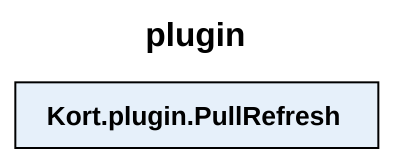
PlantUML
@startuml
title plugin
hide circle
hide empty members
class "Kort.plugin.PullRefresh" as Kort_plugin_PullRefresh
@enduml
